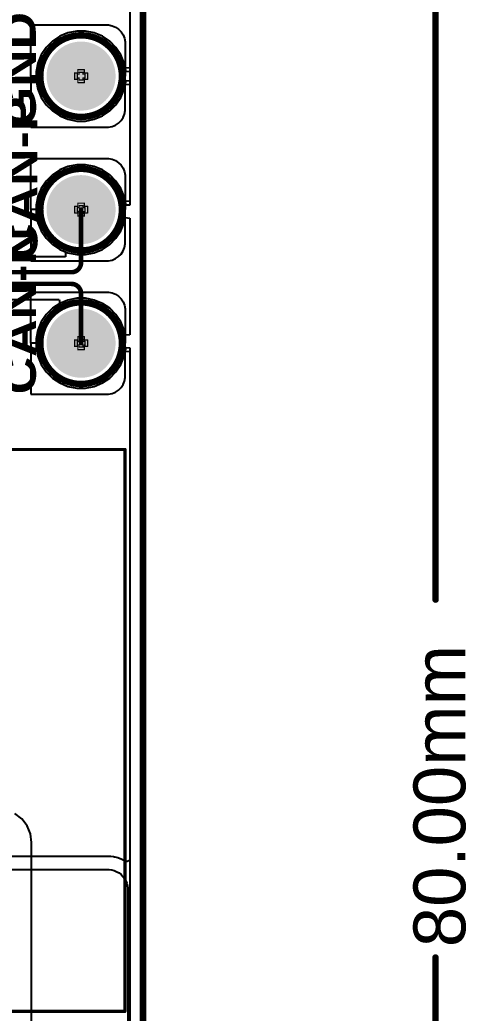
# Model space of a CAD drawing. Header units: inches. Extents: x -5 to 230, y -4 to 159.
# Drawn here: x 91.68 to 109.15, y 26.92 to 65.81 of the extents above; entities that cross this region are included whole.
import ezdxf

# ---------------------------------------------------------------- set-up
doc = ezdxf.new("R2010")
doc.units = ezdxf.units.IN
for name, color, linetype in [('Board Outline', 216, 'Continuous'), ('Bottom Layer', 5, 'Continuous'), ('Bottom Solder', 6, 'Continuous'), ('Dimension', 6, 'Continuous'), ('Drill Drawing', 1, 'Continuous'), ('Layer 1', 16, 'Continuous'), ('Layer 2', 76, 'Continuous'), ('Multi-Layer', 9, 'Continuous'), ('Pad Holes', 156, 'Continuous'), ('Top Layer', 1, 'Continuous'), ('Top Overlay', 2, 'Continuous'), ('Top Solder', 216, 'Continuous')]:
    doc.layers.add(name, color=color, linetype=linetype)
doc.styles.add('Arial', font='', dxfattribs={"height": 0.2})
doc.styles.add('Arial Black_Bold', font='', dxfattribs={"height": 0.2})
doc.styles.get('Arial').set_extended_font_data('Arial')
doc.styles.get('Arial Black_Bold').set_extended_font_data('Arial Black', bold=True)

# ---------------------------------------------------------------- blocks, each defined once
blk = doc.blocks.new('0_5___T____P___13')
at = {"layer": 'Bottom Layer'}
h = blk.add_hatch(color=5, dxfattribs=at)
edge = h.paths.add_edge_path()
edge.add_arc((0, 0), 1.25, 0, 360)
at = {"layer": 'Bottom Solder'}
h = blk.add_hatch(color=6, dxfattribs=at)
edge = h.paths.add_edge_path()
edge.add_arc((0, 0), 1.352, 0, 360)
at = {"layer": 'Layer 1'}
h = blk.add_hatch(color=16, dxfattribs=at)
edge = h.paths.add_edge_path()
edge.add_arc((0, 0), 1.25, 0, 360)
at = {"layer": 'Layer 2'}
h = blk.add_hatch(color=76, dxfattribs=at)
edge = h.paths.add_edge_path()
edge.add_arc((0, 0), 1.25, 0, 360)
at = {"layer": 'Multi-Layer'}
h = blk.add_hatch(color=9, dxfattribs=at)
edge = h.paths.add_edge_path()
edge.add_arc((0, 0), 1.25, 0, 360)
at = {"layer": 'Pad Holes'}
h = blk.add_hatch(color=7, dxfattribs=at)
edge = h.paths.add_edge_path()
edge.add_arc((0, 0), 0.75, 0, 360)
at = {"layer": 'Top Layer'}
h = blk.add_hatch(color=1, dxfattribs=at)
edge = h.paths.add_edge_path()
edge.add_arc((0, 0), 1.25, 0, 360)
at = {"layer": 'Top Solder'}
h = blk.add_hatch(color=216, dxfattribs=at)
edge = h.paths.add_edge_path()
edge.add_arc((0, 0), 1.352, 0, 360)
blk = doc.blocks.new('0_5___T____P___15')
at = {"layer": 'Bottom Layer'}
h = blk.add_hatch(color=5, dxfattribs=at)
edge = h.paths.add_edge_path()
edge.add_arc((0, 0), 1.25, 0, 360)
at = {"layer": 'Bottom Solder'}
h = blk.add_hatch(color=6, dxfattribs=at)
edge = h.paths.add_edge_path()
edge.add_arc((0, 0), 1.352, 0, 360)
at = {"layer": 'Layer 1'}
h = blk.add_hatch(color=16, dxfattribs=at)
edge = h.paths.add_edge_path()
edge.add_arc((0, 0), 1.25, 0, 360)
at = {"layer": 'Layer 2'}
h = blk.add_hatch(color=76, dxfattribs=at)
edge = h.paths.add_edge_path()
edge.add_arc((0, 0), 1.25, 0, 360)
at = {"layer": 'Multi-Layer'}
h = blk.add_hatch(color=9, dxfattribs=at)
edge = h.paths.add_edge_path()
edge.add_arc((0, 0), 1.25, 0, 360)
at = {"layer": 'Pad Holes'}
h = blk.add_hatch(color=7, dxfattribs=at)
edge = h.paths.add_edge_path()
edge.add_arc((0, 0), 0.75, 0, 360)
at = {"layer": 'Top Layer'}
h = blk.add_hatch(color=1, dxfattribs=at)
edge = h.paths.add_edge_path()
edge.add_arc((0, 0), 1.25, 0, 360)
at = {"layer": 'Top Solder'}
h = blk.add_hatch(color=216, dxfattribs=at)
edge = h.paths.add_edge_path()
edge.add_arc((0, 0), 1.352, 0, 360)
blk = doc.blocks.new('0_5___T____P___17')
at = {"layer": 'Bottom Layer'}
h = blk.add_hatch(color=5, dxfattribs=at)
edge = h.paths.add_edge_path()
edge.add_arc((0, 0), 1.25, 0, 360)
at = {"layer": 'Bottom Solder'}
h = blk.add_hatch(color=6, dxfattribs=at)
edge = h.paths.add_edge_path()
edge.add_arc((0, 0), 1.352, 0, 360)
at = {"layer": 'Layer 1'}
h = blk.add_hatch(color=16, dxfattribs=at)
edge = h.paths.add_edge_path()
edge.add_arc((0, 0), 1.25, 0, 360)
at = {"layer": 'Layer 2'}
h = blk.add_hatch(color=76, dxfattribs=at)
edge = h.paths.add_edge_path()
edge.add_arc((0, 0), 1.25, 0, 360)
at = {"layer": 'Multi-Layer'}
h = blk.add_hatch(color=9, dxfattribs=at)
edge = h.paths.add_edge_path()
edge.add_arc((0, 0), 1.25, 0, 360)
at = {"layer": 'Pad Holes'}
h = blk.add_hatch(color=7, dxfattribs=at)
edge = h.paths.add_edge_path()
edge.add_arc((0, 0), 0.75, 0, 360)
at = {"layer": 'Top Layer'}
h = blk.add_hatch(color=1, dxfattribs=at)
edge = h.paths.add_edge_path()
edge.add_arc((0, 0), 1.25, 0, 360)
at = {"layer": 'Top Solder'}
h = blk.add_hatch(color=216, dxfattribs=at)
edge = h.paths.add_edge_path()
edge.add_arc((0, 0), 1.352, 0, 360)
blk = doc.blocks.new('VRB1205S_6WR3_74')
at = {"layer": 'Bottom Layer'}
blk.add_hatch(color=5, dxfattribs=at).paths.add_polyline_path([(-9.652, 0.762), (-8.128, 0.762), (-8.128, -0.762), (-9.652, -0.762)])
h = blk.add_hatch(color=5, dxfattribs=at)
edge = h.paths.add_edge_path()
edge.add_arc((-6.35, 0), 0.762, 0, 360)
h = blk.add_hatch(color=5, dxfattribs=at)
edge = h.paths.add_edge_path()
edge.add_arc((-3.81, 0), 0.762, 0, 360)
h = blk.add_hatch(color=5, dxfattribs=at)
edge = h.paths.add_edge_path()
edge.add_arc((1.27, 0), 0.762, 0, 360)
h = blk.add_hatch(color=5, dxfattribs=at)
edge = h.paths.add_edge_path()
edge.add_arc((3.81, 0), 0.762, 0, 360)
h = blk.add_hatch(color=5, dxfattribs=at)
edge = h.paths.add_edge_path()
edge.add_arc((6.35, 0), 0.762, 0, 360)
h = blk.add_hatch(color=5, dxfattribs=at)
edge = h.paths.add_edge_path()
edge.add_arc((8.89, 0), 0.762, 0, 360)
at = {"layer": 'Bottom Solder'}
blk.add_hatch(color=6, dxfattribs=at).paths.add_polyline_path([(-9.754, 0.864), (-8.026, 0.864), (-8.026, -0.864), (-9.754, -0.864)])
h = blk.add_hatch(color=6, dxfattribs=at)
edge = h.paths.add_edge_path()
edge.add_arc((-6.35, 0), 0.864, 0, 360)
h = blk.add_hatch(color=6, dxfattribs=at)
edge = h.paths.add_edge_path()
edge.add_arc((-3.81, 0), 0.864, 0, 360)
h = blk.add_hatch(color=6, dxfattribs=at)
edge = h.paths.add_edge_path()
edge.add_arc((1.27, 0), 0.864, 0, 360)
h = blk.add_hatch(color=6, dxfattribs=at)
edge = h.paths.add_edge_path()
edge.add_arc((3.81, 0), 0.864, 0, 360)
h = blk.add_hatch(color=6, dxfattribs=at)
edge = h.paths.add_edge_path()
edge.add_arc((6.35, 0), 0.864, 0, 360)
h = blk.add_hatch(color=6, dxfattribs=at)
edge = h.paths.add_edge_path()
edge.add_arc((8.89, 0), 0.864, 0, 360)
at = {"layer": 'Layer 1'}
blk.add_hatch(color=16, dxfattribs=at).paths.add_polyline_path([(-9.652, 0.762), (-8.128, 0.762), (-8.128, -0.762), (-9.652, -0.762)])
h = blk.add_hatch(color=16, dxfattribs=at)
edge = h.paths.add_edge_path()
edge.add_arc((-6.35, 0), 0.762, 0, 360)
h = blk.add_hatch(color=16, dxfattribs=at)
edge = h.paths.add_edge_path()
edge.add_arc((-3.81, 0), 0.762, 0, 360)
h = blk.add_hatch(color=16, dxfattribs=at)
edge = h.paths.add_edge_path()
edge.add_arc((1.27, 0), 0.762, 0, 360)
h = blk.add_hatch(color=16, dxfattribs=at)
edge = h.paths.add_edge_path()
edge.add_arc((3.81, 0), 0.762, 0, 360)
h = blk.add_hatch(color=16, dxfattribs=at)
edge = h.paths.add_edge_path()
edge.add_arc((6.35, 0), 0.762, 0, 360)
h = blk.add_hatch(color=16, dxfattribs=at)
edge = h.paths.add_edge_path()
edge.add_arc((8.89, 0), 0.762, 0, 360)
at = {"layer": 'Layer 2'}
blk.add_hatch(color=76, dxfattribs=at).paths.add_polyline_path([(-9.652, 0.762), (-8.128, 0.762), (-8.128, -0.762), (-9.652, -0.762)])
h = blk.add_hatch(color=76, dxfattribs=at)
edge = h.paths.add_edge_path()
edge.add_arc((-6.35, 0), 0.762, 0, 360)
h = blk.add_hatch(color=76, dxfattribs=at)
edge = h.paths.add_edge_path()
edge.add_arc((-3.81, 0), 0.762, 0, 360)
h = blk.add_hatch(color=76, dxfattribs=at)
edge = h.paths.add_edge_path()
edge.add_arc((1.27, 0), 0.762, 0, 360)
h = blk.add_hatch(color=76, dxfattribs=at)
edge = h.paths.add_edge_path()
edge.add_arc((3.81, 0), 0.762, 0, 360)
h = blk.add_hatch(color=76, dxfattribs=at)
edge = h.paths.add_edge_path()
edge.add_arc((6.35, 0), 0.762, 0, 360)
h = blk.add_hatch(color=76, dxfattribs=at)
edge = h.paths.add_edge_path()
edge.add_arc((8.89, 0), 0.762, 0, 360)
at = {"layer": 'Multi-Layer'}
blk.add_hatch(color=9, dxfattribs=at).paths.add_polyline_path([(-9.652, 0.762), (-8.128, 0.762), (-8.128, -0.762), (-9.652, -0.762)])
h = blk.add_hatch(color=9, dxfattribs=at)
edge = h.paths.add_edge_path()
edge.add_arc((-6.35, 0), 0.762, 0, 360)
h = blk.add_hatch(color=9, dxfattribs=at)
edge = h.paths.add_edge_path()
edge.add_arc((-3.81, 0), 0.762, 0, 360)
h = blk.add_hatch(color=9, dxfattribs=at)
edge = h.paths.add_edge_path()
edge.add_arc((1.27, 0), 0.762, 0, 360)
h = blk.add_hatch(color=9, dxfattribs=at)
edge = h.paths.add_edge_path()
edge.add_arc((3.81, 0), 0.762, 0, 360)
h = blk.add_hatch(color=9, dxfattribs=at)
edge = h.paths.add_edge_path()
edge.add_arc((6.35, 0), 0.762, 0, 360)
h = blk.add_hatch(color=9, dxfattribs=at)
edge = h.paths.add_edge_path()
edge.add_arc((8.89, 0), 0.762, 0, 360)
at = {"layer": 'Pad Holes'}
h = blk.add_hatch(color=7, dxfattribs=at)
edge = h.paths.add_edge_path()
edge.add_arc((-8.89, 0), 0.457, 0, 360)
h = blk.add_hatch(color=7, dxfattribs=at)
edge = h.paths.add_edge_path()
edge.add_arc((-6.35, 0), 0.457, 0, 360)
h = blk.add_hatch(color=7, dxfattribs=at)
edge = h.paths.add_edge_path()
edge.add_arc((-3.81, 0), 0.457, 0, 360)
h = blk.add_hatch(color=7, dxfattribs=at)
edge = h.paths.add_edge_path()
edge.add_arc((1.27, 0), 0.457, 0, 360)
h = blk.add_hatch(color=7, dxfattribs=at)
edge = h.paths.add_edge_path()
edge.add_arc((3.81, 0), 0.457, 0, 360)
h = blk.add_hatch(color=7, dxfattribs=at)
edge = h.paths.add_edge_path()
edge.add_arc((6.35, 0), 0.457, 0, 360)
h = blk.add_hatch(color=7, dxfattribs=at)
edge = h.paths.add_edge_path()
edge.add_arc((8.89, 0), 0.457, 0, 360)
at = {"layer": 'Top Layer'}
blk.add_hatch(color=1, dxfattribs=at).paths.add_polyline_path([(-9.652, 0.762), (-8.128, 0.762), (-8.128, -0.762), (-9.652, -0.762)])
h = blk.add_hatch(color=1, dxfattribs=at)
edge = h.paths.add_edge_path()
edge.add_arc((-6.35, 0), 0.762, 0, 360)
h = blk.add_hatch(color=1, dxfattribs=at)
edge = h.paths.add_edge_path()
edge.add_arc((-3.81, 0), 0.762, 0, 360)
h = blk.add_hatch(color=1, dxfattribs=at)
edge = h.paths.add_edge_path()
edge.add_arc((1.27, 0), 0.762, 0, 360)
h = blk.add_hatch(color=1, dxfattribs=at)
edge = h.paths.add_edge_path()
edge.add_arc((3.81, 0), 0.762, 0, 360)
h = blk.add_hatch(color=1, dxfattribs=at)
edge = h.paths.add_edge_path()
edge.add_arc((6.35, 0), 0.762, 0, 360)
h = blk.add_hatch(color=1, dxfattribs=at)
edge = h.paths.add_edge_path()
edge.add_arc((8.89, 0), 0.762, 0, 360)
at = {"layer": 'Top Solder'}
blk.add_hatch(color=216, dxfattribs=at).paths.add_polyline_path([(-9.754, 0.864), (-8.026, 0.864), (-8.026, -0.864), (-9.754, -0.864)])
h = blk.add_hatch(color=216, dxfattribs=at)
edge = h.paths.add_edge_path()
edge.add_arc((-6.35, 0), 0.864, 0, 360)
h = blk.add_hatch(color=216, dxfattribs=at)
edge = h.paths.add_edge_path()
edge.add_arc((-3.81, 0), 0.864, 0, 360)
h = blk.add_hatch(color=216, dxfattribs=at)
edge = h.paths.add_edge_path()
edge.add_arc((1.27, 0), 0.864, 0, 360)
h = blk.add_hatch(color=216, dxfattribs=at)
edge = h.paths.add_edge_path()
edge.add_arc((3.81, 0), 0.864, 0, 360)
h = blk.add_hatch(color=216, dxfattribs=at)
edge = h.paths.add_edge_path()
edge.add_arc((6.35, 0), 0.864, 0, 360)
h = blk.add_hatch(color=216, dxfattribs=at)
edge = h.paths.add_edge_path()
edge.add_arc((8.89, 0), 0.864, 0, 360)
at = {"layer": 'Top Overlay', "const_width": 0.127}
for points in [[(-10.998, 2.591), (-10.998, -7.087)], [(-10.998, 2.591), (11.002, 2.591)], [(11.002, 2.591), (11.002, -7.087)], [(-10.998, -7.087), (11.002, -7.087)]]:
    blk.add_lwpolyline(points, dxfattribs=at)
at = {"layer": 'Top Overlay', "const_width": 0.0635}
for points in [[(-11.03, 2.591, 1), (-10.967, 2.591, 1)], [(-11.03, 2.591, 1), (-10.967, 2.591, 1)], [(10.97, 2.591, 1), (11.033, 2.591, 1)], [(10.97, 2.591, 1), (11.033, 2.591, 1)], [(-11.03, -7.087, 1), (-10.967, -7.087, 1)], [(-11.03, -7.087, 1), (-10.967, -7.087, 1)], [(10.97, -7.087, 1), (11.033, -7.087, 1)], [(10.97, -7.087, 1), (11.033, -7.087, 1)]]:
    blk.add_lwpolyline(points, format="xyb", close=True, dxfattribs=at)
at = {"layer": 'Top Overlay', "style": 'Arial'}
blk.add_text('1', height=1.524, dxfattribs=at).set_placement((-9.22, -2.032))

msp = doc.modelspace()

# ---------------------------------------------------------------- linework, layer by layer
at = {"layer": 'Board Outline', "const_width": 0.254}
msp.add_lwpolyline([(96.5, -0.443), (96.5, 73.461)], dxfattribs=at)
at = {"layer": 'Bottom Layer'}
for p, q in [((95.982, 70.741), (95.982, 63.939)), ((93.901, 65.367), (93.561, 65.299)), ((94.247, 65.367), (93.901, 65.367)), ((94.587, 65.299), (94.247, 65.367)), ((92.953, 64.974), (92.709, 64.73)), ((93.241, 65.167), (92.953, 64.974)), ((93.561, 65.299), (93.241, 65.167)), ((94.907, 65.167), (94.587, 65.299)), ((95.195, 64.974), (94.907, 65.167)), ((95.44, 64.73), (95.195, 64.974)), ((92.709, 64.73), (92.516, 64.442)), ((95.632, 64.442), (95.44, 64.73)), ((92.516, 64.442), (92.384, 64.122)), ((95.764, 64.122), (95.632, 64.442)), ((92.384, 64.122), (92.316, 63.782)), ((95.804, 63.922), (95.764, 64.122)), ((95.982, 63.939), (95.804, 63.922)), ((92.316, 63.782), (92.316, 63.436)), ((92.316, 63.436), (92.384, 63.096)), ((92.384, 63.096), (92.516, 62.776)), ((95.632, 62.776), (95.764, 63.096)), ((95.764, 63.096), (95.804, 63.296)), ((95.804, 63.296), (95.982, 63.279)), ((95.982, 63.279), (95.982, 58.71)), ((92.516, 62.776), (92.709, 62.488)), ((95.44, 62.488), (95.632, 62.776)), ((92.709, 62.488), (92.953, 62.243)), ((92.953, 62.243), (93.241, 62.051)), ((94.907, 62.051), (95.195, 62.243)), ((95.195, 62.243), (95.44, 62.488)), ((93.241, 62.051), (93.561, 61.919)), ((93.561, 61.919), (93.901, 61.851)), ((93.901, 61.851), (94.247, 61.851)), ((94.247, 61.851), (94.587, 61.919)), ((94.587, 61.919), (94.907, 62.051)), ((93.241, 59.938), (92.953, 59.746)), ((93.561, 60.071), (93.241, 59.938)), ((93.901, 60.138), (93.561, 60.071)), ((94.247, 60.138), (93.901, 60.138)), ((94.587, 60.071), (94.247, 60.138)), ((94.907, 59.938), (94.587, 60.071)), ((95.195, 59.746), (94.907, 59.938)), ((92.953, 59.746), (92.709, 59.501)), ((95.44, 59.501), (95.195, 59.746)), ((92.516, 59.213), (92.384, 58.893)), ((92.709, 59.501), (92.516, 59.213)), ((95.632, 59.213), (95.44, 59.501)), ((95.764, 58.893), (95.632, 59.213)), ((92.384, 58.893), (92.316, 58.553)), ((95.804, 58.693), (95.764, 58.893)), ((92.316, 58.553), (92.316, 58.207)), ((95.982, 58.71), (95.804, 58.693)), ((92.316, 58.207), (92.384, 57.867)), ((95.764, 57.867), (95.804, 58.068)), ((95.804, 58.068), (95.982, 58.05)), ((95.982, 58.05), (95.982, 53.481)), ((92.384, 57.867), (92.516, 57.547)), ((95.632, 57.547), (95.764, 57.867)), ((92.516, 57.547), (92.709, 57.259)), ((92.709, 57.259), (92.953, 57.015)), ((95.195, 57.015), (95.44, 57.259)), ((95.44, 57.259), (95.632, 57.547)), ((92.953, 57.015), (93.241, 56.822)), ((93.241, 56.822), (93.561, 56.69)), ((94.587, 56.69), (94.907, 56.822)), ((94.907, 56.822), (95.195, 57.015)), ((93.561, 56.69), (93.901, 56.622)), ((93.901, 56.622), (94.247, 56.622)), ((94.247, 56.622), (94.587, 56.69)), ((93.561, 54.842), (93.241, 54.709)), ((93.901, 54.909), (93.561, 54.842)), ((94.247, 54.909), (93.901, 54.909)), ((94.587, 54.842), (94.247, 54.909)), ((94.907, 54.709), (94.587, 54.842)), ((92.953, 54.517), (92.709, 54.272)), ((93.241, 54.709), (92.953, 54.517)), ((95.195, 54.517), (94.907, 54.709)), ((95.44, 54.272), (95.195, 54.517)), ((92.709, 54.272), (92.516, 53.984)), ((95.632, 53.984), (95.44, 54.272)), ((92.516, 53.984), (92.384, 53.664)), ((95.764, 53.664), (95.632, 53.984)), ((92.384, 53.664), (92.316, 53.324)), ((92.316, 53.324), (92.316, 52.978)), ((95.804, 53.464), (95.764, 53.664)), ((95.982, 53.481), (95.804, 53.464)), ((92.316, 52.978), (92.384, 52.638)), ((92.384, 52.638), (92.516, 52.318)), ((95.632, 52.318), (95.764, 52.638)), ((95.764, 52.638), (95.804, 52.839)), ((95.804, 52.839), (95.982, 52.821)), ((95.982, 52.821), (95.982, 2.283)), ((92.516, 52.318), (92.709, 52.031)), ((95.44, 52.031), (95.632, 52.318)), ((92.709, 52.031), (92.953, 51.786)), ((92.953, 51.786), (93.241, 51.593)), ((94.907, 51.593), (95.195, 51.786)), ((95.195, 51.786), (95.44, 52.031)), ((93.241, 51.593), (93.561, 51.461)), ((93.561, 51.461), (93.901, 51.393)), ((93.901, 51.393), (94.247, 51.393)), ((94.247, 51.393), (94.587, 51.461)), ((94.587, 51.461), (94.907, 51.593)), ((91.754, 34.528), (91.484, 34.736)), ((91.962, 34.257), (91.754, 34.528)), ((92.092, 33.942), (91.962, 34.257)), ((92.137, 33.604), (92.092, 33.942)), ((92.132, 24.054), (92.132, 33.604)), ((92.132, 33.604), (92.137, 33.604))]:
    msp.add_line(p, q, dxfattribs=at)
at = {"layer": 'Dimension', "const_width": 0.254}
for points in [[(107.95, 43.111), (107.95, 76.509)], [(107.95, -3.491), (107.95, 29.095)]]:
    msp.add_lwpolyline(points, dxfattribs=at)
at = {"layer": 'Dimension', "const_width": 0.127}
for points in [[(107.886, 43.111, 1), (108.013, 43.111, 1)], [(107.886, 29.095, 1), (108.013, 29.095, 1)]]:
    msp.add_lwpolyline(points, format="xyb", close=True, dxfattribs=at)
at = {"layer": 'Drill Drawing', "const_width": 0.0508}
for points in [[(93.947, 63.736), (93.947, 63.863)], [(93.947, 63.863), (94.201, 63.863)], [(93.998, 63.685), (93.998, 63.761)], [(93.998, 63.761), (94.15, 63.761)], [(94.15, 63.685), (94.15, 63.761)], [(94.201, 63.736), (94.201, 63.863)], [(93.82, 63.482), (93.82, 63.736)], [(93.82, 63.736), (93.947, 63.736)], [(93.82, 63.482), (93.947, 63.482)], [(93.922, 63.533), (93.922, 63.685)], [(93.922, 63.685), (93.998, 63.685)], [(93.922, 63.533), (93.998, 63.533)], [(93.947, 63.355), (93.947, 63.482)], [(93.998, 63.457), (93.998, 63.533)], [(93.998, 63.457), (94.15, 63.457)], [(94.15, 63.685), (94.226, 63.685)], [(94.15, 63.533), (94.226, 63.533)], [(94.15, 63.457), (94.15, 63.533)], [(94.201, 63.736), (94.328, 63.736)], [(94.201, 63.482), (94.328, 63.482)], [(94.201, 63.355), (94.201, 63.482)], [(94.226, 63.533), (94.226, 63.685)], [(94.328, 63.482), (94.328, 63.736)], [(93.947, 63.355), (94.201, 63.355)], [(93.82, 58.253), (93.82, 58.507)], [(93.82, 58.507), (93.947, 58.507)], [(93.922, 58.304), (93.922, 58.456)], [(93.922, 58.456), (93.998, 58.456)], [(93.947, 58.507), (93.947, 58.634)], [(93.947, 58.634), (94.201, 58.634)], [(93.998, 58.456), (93.998, 58.532)], [(93.998, 58.532), (94.15, 58.532)], [(94.15, 58.456), (94.15, 58.532)], [(94.15, 58.456), (94.226, 58.456)], [(94.201, 58.507), (94.201, 58.634)], [(94.201, 58.507), (94.328, 58.507)], [(94.226, 58.304), (94.226, 58.456)], [(94.328, 58.253), (94.328, 58.507)], [(93.82, 58.253), (93.947, 58.253)], [(93.922, 58.304), (93.998, 58.304)], [(93.947, 58.126), (93.947, 58.253)], [(93.947, 58.126), (94.201, 58.126)], [(93.998, 58.228), (93.998, 58.304)], [(93.998, 58.228), (94.15, 58.228)], [(94.15, 58.304), (94.226, 58.304)], [(94.15, 58.228), (94.15, 58.304)], [(94.201, 58.253), (94.328, 58.253)], [(94.201, 58.126), (94.201, 58.253)], [(93.82, 53.024), (93.82, 53.278)], [(93.82, 53.278), (93.947, 53.278)], [(93.947, 53.278), (93.947, 53.405)], [(93.947, 53.405), (94.201, 53.405)], [(93.998, 53.227), (93.998, 53.304)], [(93.998, 53.304), (94.15, 53.304)], [(94.15, 53.227), (94.15, 53.304)], [(94.201, 53.278), (94.201, 53.405)], [(94.201, 53.278), (94.328, 53.278)], [(94.328, 53.024), (94.328, 53.278)], [(93.82, 53.024), (93.947, 53.024)], [(93.922, 53.075), (93.922, 53.227)], [(93.922, 53.227), (93.998, 53.227)], [(93.922, 53.075), (93.998, 53.075)], [(93.947, 52.897), (93.947, 53.024)], [(93.947, 52.897), (94.201, 52.897)], [(93.998, 52.999), (93.998, 53.075)], [(93.998, 52.999), (94.15, 52.999)], [(94.15, 53.227), (94.226, 53.227)], [(94.15, 53.075), (94.226, 53.075)], [(94.15, 52.999), (94.15, 53.075)], [(94.201, 53.024), (94.328, 53.024)], [(94.201, 52.897), (94.201, 53.024)], [(94.226, 53.075), (94.226, 53.227)]]:
    msp.add_lwpolyline(points, dxfattribs=at)
at = {"layer": 'Drill Drawing', "const_width": 0.0254}
for points in [[(93.934, 63.863, 1), (93.96, 63.863, 1)], [(93.934, 63.863, 1), (93.96, 63.863, 1)], [(93.985, 63.761, 1), (94.011, 63.761, 1)], [(93.985, 63.761, 1), (94.011, 63.761, 1)], [(94.138, 63.761, 1), (94.163, 63.761, 1)], [(94.138, 63.761, 1), (94.163, 63.761, 1)], [(94.188, 63.863, 1), (94.214, 63.863, 1)], [(94.188, 63.863, 1), (94.214, 63.863, 1)], [(93.807, 63.736, 1), (93.833, 63.736, 1)], [(93.807, 63.736, 1), (93.833, 63.736, 1)], [(93.807, 63.482, 1), (93.833, 63.482, 1)], [(93.807, 63.482, 1), (93.833, 63.482, 1)], [(93.909, 63.685, 1), (93.934, 63.685, 1)], [(93.909, 63.685, 1), (93.934, 63.685, 1)], [(93.909, 63.533, 1), (93.934, 63.533, 1)], [(93.909, 63.533, 1), (93.934, 63.533, 1)], [(93.934, 63.736, 1), (93.96, 63.736, 1)], [(93.934, 63.736, 1), (93.96, 63.736, 1)], [(93.934, 63.482, 1), (93.96, 63.482, 1)], [(93.934, 63.482, 1), (93.96, 63.482, 1)], [(93.985, 63.685, 1), (94.011, 63.685, 1)], [(93.985, 63.685, 1), (94.011, 63.685, 1)], [(93.985, 63.533, 1), (94.011, 63.533, 1)], [(93.985, 63.533, 1), (94.011, 63.533, 1)], [(93.985, 63.457, 1), (94.011, 63.457, 1)], [(93.985, 63.457, 1), (94.011, 63.457, 1)], [(94.138, 63.685, 1), (94.163, 63.685, 1)], [(94.138, 63.685, 1), (94.163, 63.685, 1)], [(94.138, 63.533, 1), (94.163, 63.533, 1)], [(94.138, 63.533, 1), (94.163, 63.533, 1)], [(94.138, 63.457, 1), (94.163, 63.457, 1)], [(94.138, 63.457, 1), (94.163, 63.457, 1)], [(94.188, 63.736, 1), (94.214, 63.736, 1)], [(94.188, 63.736, 1), (94.214, 63.736, 1)], [(94.188, 63.482, 1), (94.214, 63.482, 1)], [(94.188, 63.482, 1), (94.214, 63.482, 1)], [(94.214, 63.685, 1), (94.239, 63.685, 1)], [(94.214, 63.685, 1), (94.239, 63.685, 1)], [(94.214, 63.533, 1), (94.239, 63.533, 1)], [(94.214, 63.533, 1), (94.239, 63.533, 1)], [(94.315, 63.736, 1), (94.341, 63.736, 1)], [(94.315, 63.736, 1), (94.341, 63.736, 1)], [(94.315, 63.482, 1), (94.341, 63.482, 1)], [(94.315, 63.482, 1), (94.341, 63.482, 1)], [(93.934, 63.355, 1), (93.96, 63.355, 1)], [(93.934, 63.355, 1), (93.96, 63.355, 1)], [(94.188, 63.355, 1), (94.214, 63.355, 1)], [(94.188, 63.355, 1), (94.214, 63.355, 1)], [(93.807, 58.507, 1), (93.833, 58.507, 1)], [(93.807, 58.507, 1), (93.833, 58.507, 1)], [(93.909, 58.456, 1), (93.934, 58.456, 1)], [(93.909, 58.456, 1), (93.934, 58.456, 1)], [(93.934, 58.634, 1), (93.96, 58.634, 1)], [(93.934, 58.634, 1), (93.96, 58.634, 1)], [(93.934, 58.507, 1), (93.96, 58.507, 1)], [(93.934, 58.507, 1), (93.96, 58.507, 1)], [(93.985, 58.532, 1), (94.011, 58.532, 1)], [(93.985, 58.532, 1), (94.011, 58.532, 1)], [(93.985, 58.456, 1), (94.011, 58.456, 1)], [(93.985, 58.456, 1), (94.011, 58.456, 1)], [(94.138, 58.532, 1), (94.163, 58.532, 1)], [(94.138, 58.532, 1), (94.163, 58.532, 1)], [(94.138, 58.456, 1), (94.163, 58.456, 1)], [(94.138, 58.456, 1), (94.163, 58.456, 1)], [(94.188, 58.634, 1), (94.214, 58.634, 1)], [(94.188, 58.634, 1), (94.214, 58.634, 1)], [(94.188, 58.507, 1), (94.214, 58.507, 1)], [(94.188, 58.507, 1), (94.214, 58.507, 1)], [(94.214, 58.456, 1), (94.239, 58.456, 1)], [(94.214, 58.456, 1), (94.239, 58.456, 1)], [(94.315, 58.507, 1), (94.341, 58.507, 1)], [(94.315, 58.507, 1), (94.341, 58.507, 1)], [(93.807, 58.253, 1), (93.833, 58.253, 1)], [(93.807, 58.253, 1), (93.833, 58.253, 1)], [(93.909, 58.304, 1), (93.934, 58.304, 1)], [(93.909, 58.304, 1), (93.934, 58.304, 1)], [(93.934, 58.253, 1), (93.96, 58.253, 1)], [(93.934, 58.253, 1), (93.96, 58.253, 1)], [(93.934, 58.126, 1), (93.96, 58.126, 1)], [(93.934, 58.126, 1), (93.96, 58.126, 1)], [(93.985, 58.304, 1), (94.011, 58.304, 1)], [(93.985, 58.304, 1), (94.011, 58.304, 1)], [(93.985, 58.228, 1), (94.011, 58.228, 1)], [(93.985, 58.228, 1), (94.011, 58.228, 1)], [(94.138, 58.304, 1), (94.163, 58.304, 1)], [(94.138, 58.304, 1), (94.163, 58.304, 1)], [(94.138, 58.228, 1), (94.163, 58.228, 1)], [(94.138, 58.228, 1), (94.163, 58.228, 1)], [(94.188, 58.253, 1), (94.214, 58.253, 1)], [(94.188, 58.253, 1), (94.214, 58.253, 1)], [(94.188, 58.126, 1), (94.214, 58.126, 1)], [(94.188, 58.126, 1), (94.214, 58.126, 1)], [(94.214, 58.304, 1), (94.239, 58.304, 1)], [(94.214, 58.304, 1), (94.239, 58.304, 1)], [(94.315, 58.253, 1), (94.341, 58.253, 1)], [(94.315, 58.253, 1), (94.341, 58.253, 1)], [(93.807, 53.278, 1), (93.833, 53.278, 1)], [(93.807, 53.278, 1), (93.833, 53.278, 1)], [(93.934, 53.405, 1), (93.96, 53.405, 1)], [(93.934, 53.405, 1), (93.96, 53.405, 1)], [(93.934, 53.278, 1), (93.96, 53.278, 1)], [(93.934, 53.278, 1), (93.96, 53.278, 1)], [(93.985, 53.304, 1), (94.011, 53.304, 1)], [(93.985, 53.304, 1), (94.011, 53.304, 1)], [(94.138, 53.304, 1), (94.163, 53.304, 1)], [(94.138, 53.304, 1), (94.163, 53.304, 1)], [(94.188, 53.405, 1), (94.214, 53.405, 1)], [(94.188, 53.405, 1), (94.214, 53.405, 1)], [(94.188, 53.278, 1), (94.214, 53.278, 1)], [(94.188, 53.278, 1), (94.214, 53.278, 1)], [(94.315, 53.278, 1), (94.341, 53.278, 1)], [(94.315, 53.278, 1), (94.341, 53.278, 1)], [(93.807, 53.024, 1), (93.833, 53.024, 1)], [(93.807, 53.024, 1), (93.833, 53.024, 1)], [(93.909, 53.227, 1), (93.934, 53.227, 1)], [(93.909, 53.227, 1), (93.934, 53.227, 1)], [(93.909, 53.075, 1), (93.934, 53.075, 1)], [(93.909, 53.075, 1), (93.934, 53.075, 1)], [(93.934, 53.024, 1), (93.96, 53.024, 1)], [(93.934, 53.024, 1), (93.96, 53.024, 1)], [(93.934, 52.897, 1), (93.96, 52.897, 1)], [(93.934, 52.897, 1), (93.96, 52.897, 1)], [(93.985, 53.227, 1), (94.011, 53.227, 1)], [(93.985, 53.227, 1), (94.011, 53.227, 1)], [(93.985, 53.075, 1), (94.011, 53.075, 1)], [(93.985, 53.075, 1), (94.011, 53.075, 1)], [(93.985, 52.999, 1), (94.011, 52.999, 1)], [(93.985, 52.999, 1), (94.011, 52.999, 1)], [(94.138, 53.227, 1), (94.163, 53.227, 1)], [(94.138, 53.227, 1), (94.163, 53.227, 1)], [(94.138, 53.075, 1), (94.163, 53.075, 1)], [(94.138, 53.075, 1), (94.163, 53.075, 1)], [(94.138, 52.999, 1), (94.163, 52.999, 1)], [(94.138, 52.999, 1), (94.163, 52.999, 1)], [(94.188, 53.024, 1), (94.214, 53.024, 1)], [(94.188, 53.024, 1), (94.214, 53.024, 1)], [(94.188, 52.897, 1), (94.214, 52.897, 1)], [(94.188, 52.897, 1), (94.214, 52.897, 1)], [(94.214, 53.227, 1), (94.239, 53.227, 1)], [(94.214, 53.227, 1), (94.239, 53.227, 1)], [(94.214, 53.075, 1), (94.239, 53.075, 1)], [(94.214, 53.075, 1), (94.239, 53.075, 1)], [(94.315, 53.024, 1), (94.341, 53.024, 1)], [(94.315, 53.024, 1), (94.341, 53.024, 1)]]:
    msp.add_lwpolyline(points, format="xyb", close=True, dxfattribs=at)
at = {"layer": 'Layer 1'}
for p, q in [((95.982, 70.741), (95.982, 58.71)), ((93.241, 59.938), (92.953, 59.746)), ((93.561, 60.071), (93.241, 59.938)), ((93.901, 60.138), (93.561, 60.071)), ((94.247, 60.138), (93.901, 60.138)), ((94.587, 60.071), (94.247, 60.138)), ((94.907, 59.938), (94.587, 60.071)), ((95.195, 59.746), (94.907, 59.938)), ((92.953, 59.746), (92.709, 59.501)), ((95.44, 59.501), (95.195, 59.746)), ((92.516, 59.213), (92.384, 58.893)), ((92.709, 59.501), (92.516, 59.213)), ((95.632, 59.213), (95.44, 59.501)), ((95.764, 58.893), (95.632, 59.213)), ((92.384, 58.893), (92.316, 58.553)), ((95.804, 58.693), (95.764, 58.893)), ((92.316, 58.553), (92.316, 58.207)), ((95.982, 58.71), (95.804, 58.693)), ((92.316, 58.207), (92.384, 57.867)), ((95.764, 57.867), (95.804, 58.068)), ((95.804, 58.068), (95.982, 58.05)), ((95.982, 58.05), (95.982, 53.481)), ((92.384, 57.867), (92.516, 57.547)), ((95.632, 57.547), (95.764, 57.867)), ((92.516, 57.547), (92.709, 57.259)), ((92.709, 57.259), (92.953, 57.015)), ((95.195, 57.015), (95.44, 57.259)), ((95.44, 57.259), (95.632, 57.547)), ((92.953, 57.015), (93.241, 56.822)), ((93.241, 56.822), (93.561, 56.69)), ((94.587, 56.69), (94.907, 56.822)), ((94.907, 56.822), (95.195, 57.015)), ((93.561, 56.69), (93.901, 56.622)), ((93.901, 56.622), (94.247, 56.622)), ((94.247, 56.622), (94.587, 56.69)), ((93.561, 54.842), (93.241, 54.709)), ((93.901, 54.909), (93.561, 54.842)), ((94.247, 54.909), (93.901, 54.909)), ((94.587, 54.842), (94.247, 54.909)), ((94.907, 54.709), (94.587, 54.842)), ((92.953, 54.517), (92.709, 54.272)), ((93.241, 54.709), (92.953, 54.517)), ((95.195, 54.517), (94.907, 54.709)), ((95.44, 54.272), (95.195, 54.517)), ((92.709, 54.272), (92.516, 53.984)), ((95.632, 53.984), (95.44, 54.272)), ((92.516, 53.984), (92.384, 53.664)), ((95.764, 53.664), (95.632, 53.984)), ((92.384, 53.664), (92.316, 53.324)), ((92.316, 53.324), (92.316, 52.978)), ((95.804, 53.464), (95.764, 53.664)), ((95.982, 53.481), (95.804, 53.464)), ((92.316, 52.978), (92.384, 52.638)), ((92.384, 52.638), (92.516, 52.318)), ((95.632, 52.318), (95.764, 52.638)), ((95.764, 52.638), (95.804, 52.839)), ((95.804, 52.839), (95.982, 52.821)), ((95.982, 52.821), (95.982, 2.283)), ((92.516, 52.318), (92.709, 52.031)), ((95.44, 52.031), (95.632, 52.318)), ((92.709, 52.031), (92.953, 51.786)), ((92.953, 51.786), (93.241, 51.593)), ((94.907, 51.593), (95.195, 51.786)), ((95.195, 51.786), (95.44, 52.031)), ((93.241, 51.593), (93.561, 51.461)), ((93.561, 51.461), (93.901, 51.393)), ((93.901, 51.393), (94.247, 51.393)), ((94.247, 51.393), (94.587, 51.461)), ((94.587, 51.461), (94.907, 51.593))]:
    msp.add_line(p, q, dxfattribs=at)
at = {"layer": 'Layer 2'}
for p, q in [((95.982, 70.741), (95.982, 63.939)), ((93.901, 65.367), (93.561, 65.299)), ((94.247, 65.367), (93.901, 65.367)), ((94.587, 65.299), (94.247, 65.367)), ((92.953, 64.974), (92.709, 64.73)), ((93.241, 65.167), (92.953, 64.974)), ((93.561, 65.299), (93.241, 65.167)), ((94.907, 65.167), (94.587, 65.299)), ((95.195, 64.974), (94.907, 65.167)), ((95.44, 64.73), (95.195, 64.974)), ((92.709, 64.73), (92.516, 64.442)), ((95.632, 64.442), (95.44, 64.73)), ((92.516, 64.442), (92.384, 64.122)), ((95.764, 64.122), (95.632, 64.442)), ((92.384, 64.122), (92.316, 63.782)), ((95.804, 63.922), (95.764, 64.122)), ((95.982, 63.939), (95.804, 63.922)), ((92.316, 63.782), (92.316, 63.436)), ((92.316, 63.436), (92.384, 63.096)), ((92.384, 63.096), (92.516, 62.776)), ((95.632, 62.776), (95.764, 63.096)), ((95.764, 63.096), (95.804, 63.296)), ((95.804, 63.296), (95.982, 63.279)), ((95.982, 63.279), (95.982, 58.71)), ((92.516, 62.776), (92.709, 62.488)), ((95.44, 62.488), (95.632, 62.776)), ((92.709, 62.488), (92.953, 62.243)), ((92.953, 62.243), (93.241, 62.051)), ((94.907, 62.051), (95.195, 62.243)), ((95.195, 62.243), (95.44, 62.488)), ((93.241, 62.051), (93.561, 61.919)), ((93.561, 61.919), (93.901, 61.851)), ((93.901, 61.851), (94.247, 61.851)), ((94.247, 61.851), (94.587, 61.919)), ((94.587, 61.919), (94.907, 62.051)), ((93.241, 59.938), (92.953, 59.746)), ((93.561, 60.071), (93.241, 59.938)), ((93.901, 60.138), (93.561, 60.071)), ((94.247, 60.138), (93.901, 60.138)), ((94.587, 60.071), (94.247, 60.138)), ((94.907, 59.938), (94.587, 60.071)), ((95.195, 59.746), (94.907, 59.938)), ((92.953, 59.746), (92.709, 59.501)), ((95.44, 59.501), (95.195, 59.746)), ((92.516, 59.213), (92.384, 58.893)), ((92.709, 59.501), (92.516, 59.213)), ((95.632, 59.213), (95.44, 59.501)), ((95.764, 58.893), (95.632, 59.213)), ((92.384, 58.893), (92.316, 58.553)), ((95.804, 58.693), (95.764, 58.893)), ((92.316, 58.553), (92.316, 58.207)), ((95.982, 58.71), (95.804, 58.693)), ((92.316, 58.207), (92.384, 57.867)), ((95.764, 57.867), (95.804, 58.068)), ((95.804, 58.068), (95.982, 58.05)), ((95.982, 58.05), (95.982, 53.481)), ((92.384, 57.867), (92.516, 57.547)), ((95.632, 57.547), (95.764, 57.867)), ((92.516, 57.547), (92.709, 57.259)), ((92.709, 57.259), (92.953, 57.015)), ((95.195, 57.015), (95.44, 57.259)), ((95.44, 57.259), (95.632, 57.547)), ((92.953, 57.015), (93.241, 56.822)), ((93.241, 56.822), (93.561, 56.69)), ((94.587, 56.69), (94.907, 56.822)), ((94.907, 56.822), (95.195, 57.015)), ((93.561, 56.69), (93.901, 56.622)), ((93.901, 56.622), (94.247, 56.622)), ((94.247, 56.622), (94.587, 56.69)), ((93.561, 54.842), (93.241, 54.709)), ((93.901, 54.909), (93.561, 54.842)), ((94.247, 54.909), (93.901, 54.909)), ((94.587, 54.842), (94.247, 54.909)), ((94.907, 54.709), (94.587, 54.842)), ((92.953, 54.517), (92.709, 54.272)), ((93.241, 54.709), (92.953, 54.517)), ((95.195, 54.517), (94.907, 54.709)), ((95.44, 54.272), (95.195, 54.517)), ((92.709, 54.272), (92.516, 53.984)), ((95.632, 53.984), (95.44, 54.272)), ((92.516, 53.984), (92.384, 53.664)), ((95.764, 53.664), (95.632, 53.984)), ((92.384, 53.664), (92.316, 53.324)), ((92.316, 53.324), (92.316, 52.978)), ((95.804, 53.464), (95.764, 53.664)), ((95.982, 53.481), (95.804, 53.464)), ((92.316, 52.978), (92.384, 52.638)), ((92.384, 52.638), (92.516, 52.318)), ((95.632, 52.318), (95.764, 52.638)), ((95.764, 52.638), (95.804, 52.839)), ((95.804, 52.839), (95.982, 52.821)), ((95.982, 52.821), (95.982, 2.283)), ((92.516, 52.318), (92.709, 52.031)), ((95.44, 52.031), (95.632, 52.318)), ((92.709, 52.031), (92.953, 51.786)), ((92.953, 51.786), (93.241, 51.593)), ((94.907, 51.593), (95.195, 51.786)), ((95.195, 51.786), (95.44, 52.031)), ((93.241, 51.593), (93.561, 51.461)), ((93.561, 51.461), (93.901, 51.393)), ((93.901, 51.393), (94.247, 51.393)), ((94.247, 51.393), (94.587, 51.461)), ((94.587, 51.461), (94.907, 51.593))]:
    msp.add_line(p, q, dxfattribs=at)
at = {"layer": 'Top Layer'}
for p, q in [((95.982, 70.783), (95.982, 63.788)), ((93.901, 65.367), (93.561, 65.299)), ((94.247, 65.367), (93.901, 65.367)), ((94.587, 65.299), (94.247, 65.367)), ((92.953, 64.974), (92.709, 64.73)), ((93.241, 65.167), (92.953, 64.974)), ((93.561, 65.299), (93.241, 65.167)), ((94.907, 65.167), (94.587, 65.299)), ((95.195, 64.974), (94.907, 65.167)), ((95.44, 64.73), (95.195, 64.974)), ((92.709, 64.73), (92.516, 64.442)), ((95.632, 64.442), (95.44, 64.73)), ((92.516, 64.442), (92.384, 64.122)), ((95.764, 64.122), (95.632, 64.442)), ((92.384, 64.122), (92.316, 63.782)), ((95.832, 63.782), (95.764, 64.122)), ((95.982, 63.788), (95.832, 63.782)), ((92.316, 63.782), (92.316, 63.436)), ((92.316, 63.436), (92.384, 63.096)), ((95.764, 63.096), (95.832, 63.436)), ((95.832, 63.436), (95.982, 63.43)), ((95.982, 63.43), (95.982, 58.559)), ((92.384, 63.096), (92.516, 62.776)), ((95.632, 62.776), (95.764, 63.096)), ((92.516, 62.776), (92.709, 62.488)), ((95.44, 62.488), (95.632, 62.776)), ((92.709, 62.488), (92.953, 62.243)), ((92.953, 62.243), (93.241, 62.051)), ((94.907, 62.051), (95.195, 62.243)), ((95.195, 62.243), (95.44, 62.488)), ((93.241, 62.051), (93.561, 61.919)), ((93.561, 61.919), (93.901, 61.851)), ((93.901, 61.851), (94.247, 61.851)), ((94.247, 61.851), (94.587, 61.919)), ((94.587, 61.919), (94.907, 62.051)), ((93.241, 59.938), (92.953, 59.746)), ((93.561, 60.071), (93.241, 59.938)), ((93.901, 60.138), (93.561, 60.071)), ((94.247, 60.138), (93.901, 60.138)), ((94.587, 60.071), (94.247, 60.138)), ((94.907, 59.938), (94.587, 60.071)), ((95.195, 59.746), (94.907, 59.938)), ((92.953, 59.746), (92.709, 59.501)), ((95.44, 59.501), (95.195, 59.746)), ((92.516, 59.213), (92.384, 58.893)), ((92.709, 59.501), (92.516, 59.213)), ((95.632, 59.213), (95.44, 59.501)), ((95.764, 58.893), (95.632, 59.213)), ((92.384, 58.893), (92.316, 58.553)), ((95.832, 58.553), (95.764, 58.893)), ((92.316, 58.553), (92.316, 58.207)), ((95.982, 58.559), (95.832, 58.553)), ((92.316, 58.207), (92.384, 57.867)), ((92.384, 57.867), (92.516, 57.547)), ((92.516, 57.547), (92.709, 57.259)), ((92.709, 57.259), (92.953, 57.015)), ((92.953, 57.015), (93.241, 56.822)), ((93.241, 56.822), (93.465, 56.729)), ((93.465, 56.538), (90.947, 56.538)), ((93.465, 56.729), (93.465, 56.538)), ((88.55, 54.864), (93.217, 54.864)), ((93.217, 54.864), (93.247, 54.712)), ((92.953, 54.517), (92.709, 54.272)), ((93.241, 54.709), (92.953, 54.517)), ((93.247, 54.712), (93.241, 54.709)), ((92.709, 54.272), (92.516, 53.984)), ((92.516, 53.984), (92.384, 53.664)), ((92.384, 53.664), (92.316, 53.324)), ((92.316, 53.324), (92.316, 52.978)), ((92.316, 52.978), (92.384, 52.638)), ((95.764, 52.638), (95.832, 52.978)), ((95.832, 52.978), (95.982, 52.972)), ((95.982, 52.972), (95.982, 32.927)), ((92.384, 52.638), (92.516, 52.318)), ((95.632, 52.318), (95.764, 52.638)), ((92.516, 52.318), (92.709, 52.031)), ((95.44, 52.031), (95.632, 52.318)), ((92.709, 52.031), (92.953, 51.786)), ((92.953, 51.786), (93.241, 51.593)), ((94.907, 51.593), (95.195, 51.786)), ((95.195, 51.786), (95.44, 52.031)), ((93.241, 51.593), (93.561, 51.461)), ((93.561, 51.461), (93.901, 51.393)), ((93.901, 51.393), (94.247, 51.393)), ((94.247, 51.393), (94.587, 51.461)), ((94.587, 51.461), (94.907, 51.593)), ((95.174, 33.055), (89.593, 33.055)), ((95.208, 33.049), (95.174, 33.055)), ((95.242, 33.051), (95.208, 33.049)), ((95.343, 33.038), (95.242, 33.051)), ((95.376, 33.027), (95.343, 33.038)), ((95.41, 33.024), (95.376, 33.027)), ((95.509, 32.998), (95.41, 33.024)), ((95.539, 32.983), (95.509, 32.998)), ((95.573, 32.976), (95.539, 32.983)), ((95.668, 32.937), (95.573, 32.976)), ((95.696, 32.918), (95.668, 32.937)), ((95.728, 32.907), (95.696, 32.918)), ((95.817, 32.856), (95.728, 32.907)), ((95.83, 32.845), (95.817, 32.856)), ((95.879, 32.852), (95.83, 32.845)), ((95.941, 32.886), (95.879, 32.852)), ((95.982, 32.927), (95.941, 32.886)), ((77.165, 32.537), (95.123, 32.537)), ((95.123, 32.537), (95.174, 32.537)), ((95.174, 32.537), (95.276, 32.524)), ((95.276, 32.524), (95.375, 32.498)), ((95.375, 32.498), (95.469, 32.458)), ((95.469, 32.458), (95.558, 32.407)), ((95.558, 32.407), (95.639, 32.345)), ((95.639, 32.345), (95.712, 32.272)), ((95.712, 32.272), (95.774, 32.191)), ((95.774, 32.191), (95.825, 32.102)), ((95.825, 32.102), (95.865, 32.008)), ((95.865, 32.008), (95.891, 31.909)), ((95.891, 31.909), (95.904, 31.807)), ((95.904, 31.807), (95.904, 31.756)), ((95.904, 31.756), (95.904, 18.506))]:
    msp.add_line(p, q, dxfattribs=at)
at = {"layer": 'Top Layer', "const_width": 0.178}
for points in [[(94.074, 56.309), (94.074, 58.38)], [(91.226, 55.93), (93.695, 55.93)], [(85.515, 55.473), (93.695, 55.473)], [(94.074, 53.151), (94.074, 55.094)]]:
    msp.add_lwpolyline(points, dxfattribs=at)
at = {"layer": 'Top Layer', "const_width": 0.0889}
for points in [[(94.03, 58.38, 1), (94.119, 58.38, 1)], [(94.03, 56.309, 1), (94.119, 56.309, 1)], [(94.03, 56.309, 1), (94.119, 56.309, 1)], [(93.651, 55.93, 1), (93.74, 55.93, 1)], [(93.651, 55.93, 1), (93.74, 55.93, 1)], [(93.774, 55.95, 1), (93.863, 55.95, 1)], [(93.774, 55.95, 1), (93.863, 55.95, 1)], [(94.009, 56.185, 1), (94.098, 56.185, 1)], [(94.009, 56.185, 1), (94.098, 56.185, 1)], [(93.651, 55.473, 1), (93.74, 55.473, 1)], [(93.651, 55.473, 1), (93.74, 55.473, 1)], [(94.03, 55.094, 1), (94.119, 55.094, 1)], [(94.03, 55.094, 1), (94.119, 55.094, 1)], [(94.03, 53.151, 1), (94.119, 53.151, 1)]]:
    msp.add_lwpolyline(points, format="xyb", close=True, dxfattribs=at)
at = {"layer": 'Top Layer', "const_width": 0.178}
for points in [[(94.074, 56.309, -0.083247), (94.053, 56.185)], [(93.819, 55.95, -0.083247), (93.695, 55.93)], [(94.053, 56.185, -0.230548), (93.819, 55.95)], [(93.695, 55.473, -0.414214), (94.074, 55.094)]]:
    msp.add_lwpolyline(points, format="xyb", dxfattribs=at)
at = {"layer": 'Top Overlay'}
for p, q in [((92.11, 63.609), (92.11, 65.611)), ((92.11, 65.611), (95.071, 65.611)), ((95.071, 65.611), (95.143, 65.611)), ((95.143, 65.611), (95.284, 65.583)), ((95.284, 65.583), (95.416, 65.528)), ((95.416, 65.528), (95.536, 65.448)), ((95.536, 65.448), (95.637, 65.346)), ((95.637, 65.346), (95.717, 65.227)), ((93.32, 65.019), (93.06, 64.845)), ((93.61, 65.139), (93.32, 65.019)), ((93.917, 65.2), (93.61, 65.139)), ((94.074, 65.208), (93.917, 65.2)), ((94.231, 65.2), (94.074, 65.208)), ((94.074, 65.208), (94.074, 65.208)), ((94.538, 65.139), (94.231, 65.2)), ((94.828, 65.019), (94.538, 65.139)), ((95.088, 64.845), (94.828, 65.019)), ((95.717, 65.227), (95.772, 65.094)), ((95.772, 65.094), (95.8, 64.954)), ((95.8, 64.954), (95.8, 64.882)), ((92.838, 64.623), (92.664, 64.363)), ((93.06, 64.845), (92.838, 64.623)), ((95.31, 64.623), (95.088, 64.845)), ((95.484, 64.363), (95.31, 64.623)), ((95.8, 64.882), (95.8, 64.882)), ((95.8, 64.882), (95.8, 63.609)), ((92.664, 64.363), (92.544, 64.073)), ((95.604, 64.073), (95.484, 64.363)), ((92.544, 64.073), (92.483, 63.766)), ((95.665, 63.766), (95.604, 64.073)), ((92.475, 63.609), (92.11, 63.609)), ((92.475, 63.609), (92.11, 63.609)), ((92.11, 63.609), (92.11, 61.607)), ((92.483, 63.766), (92.475, 63.609)), ((92.475, 63.609), (92.475, 63.609)), ((92.483, 63.452), (92.475, 63.609)), ((92.475, 63.609), (92.475, 63.609)), ((92.544, 63.145), (92.483, 63.452)), ((95.665, 63.452), (95.604, 63.145)), ((95.673, 63.609), (95.665, 63.766)), ((95.673, 63.609), (95.665, 63.452)), ((95.8, 63.609), (95.673, 63.609)), ((95.8, 63.609), (95.673, 63.609)), ((95.8, 62.336), (95.8, 63.609)), ((92.664, 62.855), (92.544, 63.145)), ((95.604, 63.145), (95.484, 62.855)), ((92.838, 62.595), (92.664, 62.855)), ((95.484, 62.855), (95.31, 62.595)), ((93.06, 62.373), (92.838, 62.595)), ((93.32, 62.199), (93.06, 62.373)), ((95.088, 62.373), (94.828, 62.199)), ((95.31, 62.595), (95.088, 62.373)), ((95.772, 62.124), (95.8, 62.264)), ((95.8, 62.264), (95.8, 62.336)), ((95.8, 62.336), (95.8, 62.336)), ((93.61, 62.079), (93.32, 62.199)), ((93.917, 62.018), (93.61, 62.079)), ((94.074, 62.01), (93.917, 62.018)), ((94.231, 62.018), (94.074, 62.01)), ((94.538, 62.079), (94.231, 62.018)), ((94.828, 62.199), (94.538, 62.079)), ((95.536, 61.77), (95.637, 61.872)), ((95.637, 61.872), (95.717, 61.991)), ((95.717, 61.991), (95.772, 62.124)), ((92.11, 61.607), (95.071, 61.607)), ((95.071, 61.607), (95.143, 61.607)), ((95.143, 61.607), (95.284, 61.635)), ((95.284, 61.635), (95.416, 61.69)), ((95.416, 61.69), (95.536, 61.77)), ((92.11, 58.38), (92.11, 60.382)), ((92.11, 60.382), (95.071, 60.382)), ((95.071, 60.382), (95.143, 60.382)), ((95.143, 60.382), (95.284, 60.354)), ((95.284, 60.354), (95.416, 60.299)), ((95.416, 60.299), (95.536, 60.219)), ((93.61, 59.91), (93.32, 59.79)), ((93.917, 59.971), (93.61, 59.91)), ((94.074, 59.979), (93.917, 59.971)), ((94.231, 59.971), (94.074, 59.979)), ((94.074, 59.979), (94.074, 59.979)), ((94.538, 59.91), (94.231, 59.971)), ((94.828, 59.79), (94.538, 59.91)), ((95.536, 60.219), (95.637, 60.117)), ((95.637, 60.117), (95.717, 59.998)), ((95.717, 59.998), (95.772, 59.865)), ((93.06, 59.616), (92.838, 59.394)), ((93.32, 59.79), (93.06, 59.616)), ((95.088, 59.616), (94.828, 59.79)), ((95.31, 59.394), (95.088, 59.616)), ((95.772, 59.865), (95.8, 59.725)), ((95.8, 59.725), (95.8, 59.653)), ((95.8, 59.653), (95.8, 59.653)), ((95.8, 59.653), (95.8, 58.38)), ((92.664, 59.134), (92.544, 58.844)), ((92.838, 59.394), (92.664, 59.134)), ((95.484, 59.134), (95.31, 59.394)), ((95.604, 58.844), (95.484, 59.134)), ((92.544, 58.844), (92.483, 58.537)), ((95.665, 58.537), (95.604, 58.844)), ((92.475, 58.38), (92.11, 58.38)), ((92.475, 58.38), (92.11, 58.38)), ((92.11, 58.38), (92.11, 56.379)), ((92.483, 58.537), (92.475, 58.38)), ((92.475, 58.38), (92.475, 58.38)), ((92.483, 58.223), (92.475, 58.38)), ((92.475, 58.38), (92.475, 58.38)), ((95.673, 58.38), (95.665, 58.537)), ((95.673, 58.38), (95.665, 58.223)), ((95.8, 58.38), (95.673, 58.38)), ((95.8, 58.38), (95.673, 58.38)), ((95.8, 57.107), (95.8, 58.38)), ((92.544, 57.916), (92.483, 58.223)), ((95.665, 58.223), (95.604, 57.916)), ((92.664, 57.627), (92.544, 57.916)), ((92.838, 57.366), (92.664, 57.627)), ((95.484, 57.627), (95.31, 57.366)), ((95.604, 57.916), (95.484, 57.627)), ((93.06, 57.144), (92.838, 57.366)), ((95.31, 57.366), (95.088, 57.144)), ((93.32, 56.97), (93.06, 57.144)), ((93.61, 56.85), (93.32, 56.97)), ((93.917, 56.789), (93.61, 56.85)), ((94.074, 56.781), (93.917, 56.789)), ((94.231, 56.789), (94.074, 56.781)), ((94.538, 56.85), (94.231, 56.789)), ((94.828, 56.97), (94.538, 56.85)), ((95.088, 57.144), (94.828, 56.97)), ((95.717, 56.762), (95.772, 56.895)), ((95.772, 56.895), (95.8, 57.036)), ((95.8, 57.036), (95.8, 57.107)), ((95.8, 57.107), (95.8, 57.107)), ((95.143, 56.379), (95.284, 56.407)), ((95.284, 56.407), (95.416, 56.461)), ((95.416, 56.461), (95.536, 56.541)), ((95.536, 56.541), (95.637, 56.643)), ((95.637, 56.643), (95.717, 56.762)), ((92.11, 56.379), (95.071, 56.379)), ((95.071, 56.379), (95.143, 56.379)), ((92.11, 53.151), (92.11, 55.153)), ((92.11, 55.153), (95.071, 55.153)), ((95.071, 55.153), (95.143, 55.153)), ((95.143, 55.153), (95.284, 55.125)), ((95.284, 55.125), (95.416, 55.07)), ((95.416, 55.07), (95.536, 54.99)), ((95.536, 54.99), (95.637, 54.889)), ((95.637, 54.889), (95.717, 54.769)), ((93.32, 54.561), (93.06, 54.387)), ((93.61, 54.681), (93.32, 54.561)), ((93.917, 54.742), (93.61, 54.681)), ((94.074, 54.75), (93.917, 54.742)), ((94.231, 54.742), (94.074, 54.75)), ((94.074, 54.75), (94.074, 54.75)), ((94.538, 54.681), (94.231, 54.742)), ((94.828, 54.561), (94.538, 54.681)), ((95.088, 54.387), (94.828, 54.561)), ((95.717, 54.769), (95.772, 54.637)), ((95.772, 54.637), (95.8, 54.496)), ((95.8, 54.496), (95.8, 54.424)), ((92.838, 54.165), (92.664, 53.905)), ((93.06, 54.387), (92.838, 54.165)), ((95.31, 54.165), (95.088, 54.387)), ((95.484, 53.905), (95.31, 54.165)), ((95.8, 54.424), (95.8, 54.424)), ((95.8, 54.424), (95.8, 53.151)), ((92.664, 53.905), (92.544, 53.615)), ((95.604, 53.615), (95.484, 53.905)), ((92.483, 53.308), (92.475, 53.151)), ((92.544, 53.615), (92.483, 53.308)), ((95.665, 53.308), (95.604, 53.615)), ((95.673, 53.151), (95.665, 53.308)), ((92.475, 53.151), (92.11, 53.151)), ((92.11, 53.151), (92.11, 51.15)), ((92.475, 53.151), (92.11, 53.151)), ((92.483, 52.995), (92.475, 53.151)), ((92.475, 53.151), (92.475, 53.151)), ((92.475, 53.151), (92.475, 53.151)), ((92.544, 52.687), (92.483, 52.995)), ((95.665, 52.995), (95.604, 52.687)), ((95.673, 53.151), (95.665, 52.995)), ((95.8, 53.151), (95.673, 53.151)), ((95.8, 53.151), (95.673, 53.151)), ((95.8, 51.878), (95.8, 53.151)), ((92.664, 52.398), (92.544, 52.687)), ((95.604, 52.687), (95.484, 52.398)), ((92.838, 52.137), (92.664, 52.398)), ((93.06, 51.915), (92.838, 52.137)), ((95.31, 52.137), (95.088, 51.915)), ((95.484, 52.398), (95.31, 52.137)), ((93.32, 51.741), (93.06, 51.915)), ((93.61, 51.621), (93.32, 51.741)), ((94.828, 51.741), (94.538, 51.621)), ((95.088, 51.915), (94.828, 51.741)), ((95.772, 51.666), (95.8, 51.807)), ((95.8, 51.807), (95.8, 51.878)), ((95.8, 51.878), (95.8, 51.878)), ((93.917, 51.56), (93.61, 51.621)), ((94.074, 51.553), (93.917, 51.56)), ((94.231, 51.56), (94.074, 51.553)), ((94.538, 51.621), (94.231, 51.56)), ((95.536, 51.312), (95.637, 51.414)), ((95.637, 51.414), (95.717, 51.533)), ((95.717, 51.533), (95.772, 51.666)), ((92.11, 51.15), (95.071, 51.15)), ((95.071, 51.15), (95.143, 51.15)), ((95.143, 51.15), (95.284, 51.178)), ((95.284, 51.178), (95.416, 51.233)), ((95.416, 51.233), (95.536, 51.312))]:
    msp.add_line(p, q, dxfattribs=at)
for points, const_width in [([(95.673, 63.609, 1), (92.475, 63.609, 1)], 0.254), ([(92.412, 63.609, 1), (92.539, 63.609, 1)], 0.127), ([(95.609, 63.609, 1), (95.736, 63.609, 1)], 0.127), ([(95.673, 58.38, 1), (92.475, 58.38, 1)], 0.254), ([(92.412, 58.38, 1), (92.539, 58.38, 1)], 0.127), ([(95.609, 58.38, 1), (95.736, 58.38, 1)], 0.127), ([(95.673, 53.151, 1), (92.475, 53.151, 1)], 0.254), ([(92.412, 53.151, 1), (92.539, 53.151, 1)], 0.127), ([(95.609, 53.151, 1), (95.736, 53.151, 1)], 0.127)]:
    msp.add_lwpolyline(points, format="xyb", close=True, dxfattribs=dict(at, const_width=const_width))

# ---------------------------------------------------------------- block references
for name, p, rotation in [('0_5___T____P___13', (94.074, 63.609), 180), ('0_5___T____P___17', (94.074, 58.38), 180), ('0_5___T____P___15', (94.074, 53.151), 180), ('VRB1205S_6WR3_74', (88.704, 37.987), 90)]:
    msp.add_blockref(name, p, dxfattribs=dict(rotation=rotation))

# ---------------------------------------------------------------- texts
at = {"layer": 'Dimension', "style": 'Arial'}
msp.add_text('80.00mm', height=2.032, rotation=90, dxfattribs=at).set_placement((109.118, 29.501))
at = {"layer": 'Top Overlay', "style": 'Arial Black_Bold'}
for s, p in [('GND', (92.303, 61.608)), ('CAN-P', (92.364, 56.379)), ('CAN-N', (92.303, 51.15))]:
    msp.add_text(s, height=1.27, rotation=90, dxfattribs=at).set_placement(p)

doc.saveas('drawing.dxf')
